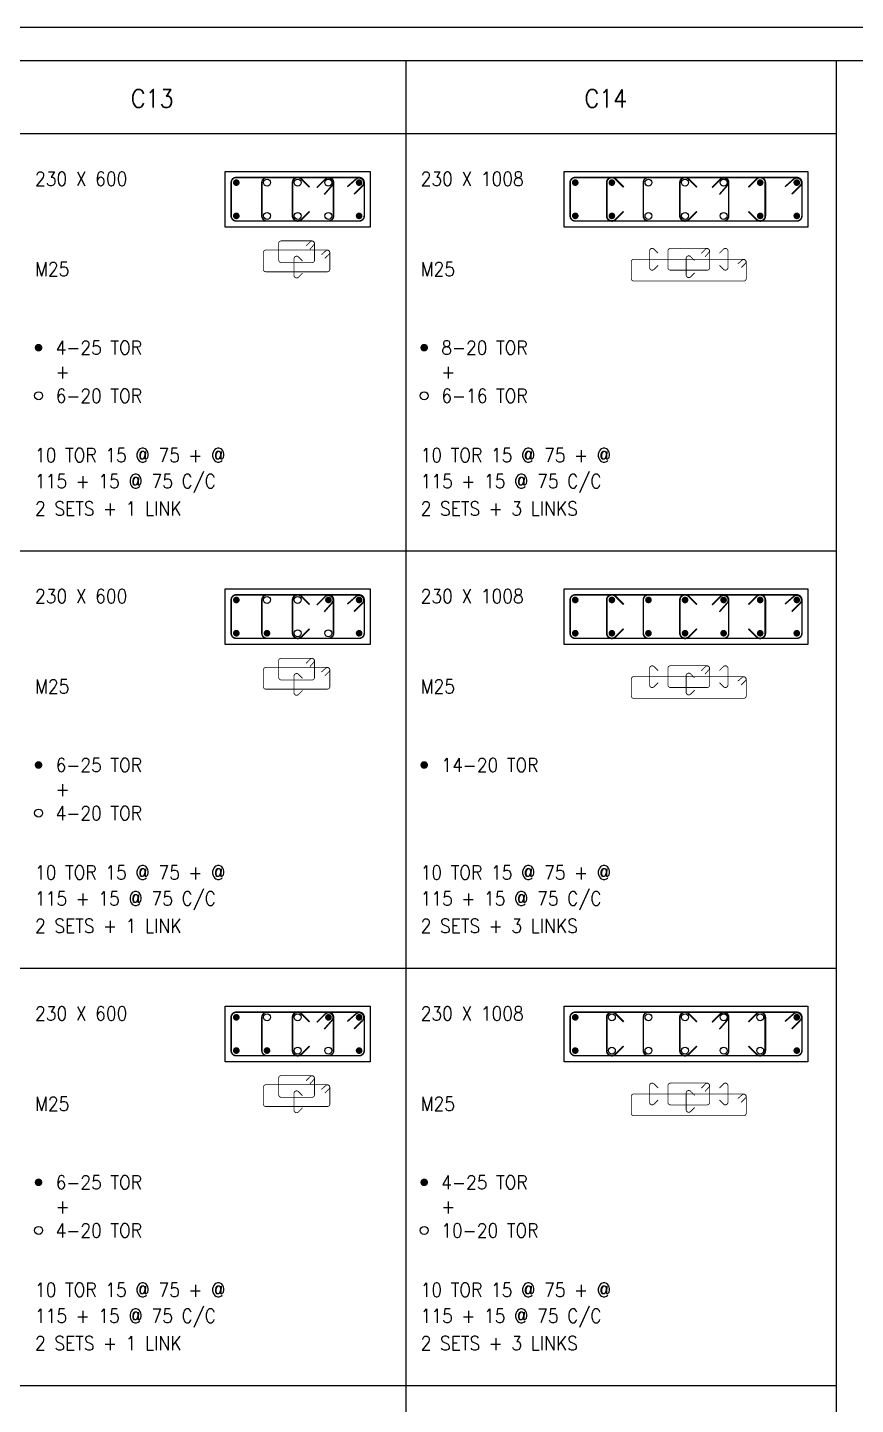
# Model space of a CAD drawing. Extents: x -200722 to 834823, y -494970 to 88783.
# Drawn here: x 234995 to 248681, y -141007 to -118243 of the extents above; entities that cross this region are included whole.
import ezdxf
from ezdxf.enums import TextEntityAlignment as Align

# ---------------------------------------------------------------- set-up
doc = ezdxf.new("R2010")
doc.units = 0
doc.header["$LTSCALE"] = 100
doc.header["$MEASUREMENT"] = 0
doc.layers.get('0').update_dxf_attribs({"linetype": 'CONTINUOUS'})
for name, color, linetype in [('5', 4, 'CONTINUOUS'), ('column', 240, 'CONTINUOUS'), ('STEEL', 6, 'CONTINUOUS'), ('TEXT', 2, 'CONTINUOUS')]:
    doc.layers.add(name, color=color, linetype=linetype)
doc.layers.add('9_PRINT BOUNDARY_NON PRINT', color=32, linetype='CONTINUOUS', plot=False)
doc.layers.add('9_TITLE TEXT', color=7, linetype='CONTINUOUS', lineweight=20)
doc.layers.add('g-dim', color=6, linetype='CONTINUOUS', lineweight=9)
doc.styles.add('ROMANS', font='romans.shx')

msp = doc.modelspace()

# ---------------------------------------------------------------- linework, layer by layer
at = {"color": 18, "true_color": 0x000000}
msp.add_lwpolyline([(223222.7, -183032.7), (314632.7, -183032.7), (314632.7, -118792.7), (223222.7, -118792.7)], close=True, dxfattribs=at)
at = {"layer": '5', "color": 7, "lineweight": -2}
for p, q in [((241253.5, -168292.7), (241253.5, -118792.7)), ((248369.4, -183032.7), (248369.4, -118792.7)), ((223222.7, -119992.7), (248369.4, -119992.7)), ((223222.7, -126892.7), (248369.4, -126892.7)), ((223222.7, -133792.7), (248369.4, -133792.7)), ((223222.7, -140692.7), (248369.4, -140692.7))]:
    msp.add_line(p, q, dxfattribs=at)
at = {"layer": '9_PRINT BOUNDARY_NON PRINT', "color": 18, "true_color": 0x000000}
msp.add_lwpolyline([(222672.7, -183582.7), (315182.7, -183582.7), (315182.7, -118242.7), (222672.7, -118242.7)], close=True, dxfattribs=at)
at = {"layer": '9_TITLE TEXT', "color": 18, "true_color": 0x000000}
msp.add_lwpolyline([(314632.7, -118792.7), (223222.7, -118792.7), (223222.7, -183032.7), (314632.7, -183032.7)], dxfattribs=at)
at = {"layer": 'column', "color": 4, "linetype": 'Continuous'}
for points in [[(238261.4, -120621.6), (240661.4, -120621.6), (240661.4, -121541.6), (238261.4, -121541.6), (238261.4, -120621.6)], [(243864.2, -120621.6), (247896.2, -120621.6), (247896.2, -121541.6), (243864.2, -121541.6), (243864.2, -120621.6)], [(238261.4, -127521.6), (240661.4, -127521.6), (240661.4, -128441.6), (238261.4, -128441.6), (238261.4, -127521.6)], [(243864.2, -127521.6), (247896.2, -127521.6), (247896.2, -128441.6), (243864.2, -128441.6), (243864.2, -127521.6)], [(238261.4, -134421.6), (240661.4, -134421.6), (240661.4, -135341.6), (238261.4, -135341.6), (238261.4, -134421.6)], [(243864.2, -134421.6), (247896.2, -134421.6), (247896.2, -135341.6), (243864.2, -135341.6), (243864.2, -134421.6)]]:
    msp.add_lwpolyline(points, dxfattribs=at)
at = {"layer": 'g-dim', "color": 62, "lineweight": -2}
for points, const_width in [([(238868.9, -121356.6), (238868.9, -120806.6, -0.4142136), (238953.9, -120721.6), (239968.9, -120721.6, -0.4142136), (240053.9, -120806.6), (240053.9, -121356.6, -0.4142136), (239968.9, -121441.6), (238953.9, -121441.6, -0.4142136)], 25), ([(245174.2, -121356.6), (245174.2, -120806.6, -0.4142136), (245259.2, -120721.6), (246501.2, -120721.6, -0.4142136), (246586.2, -120806.6), (246586.2, -121356.6, -0.4142136), (246501.2, -121441.6), (245259.2, -121441.6, -0.4142136)], 25), ([(239146.7, -122087), (239146.7, -121812, -0.4142136), (239189.2, -121769.5), (239696.7, -121769.5, -0.4142136), (239739.2, -121812), (239739.2, -122087, -0.4142136), (239696.7, -122129.5), (239189.2, -122129.5, -0.4142136)], 12.5), ([(245580.6, -122211.8), (245580.6, -121936.8, -0.4142136), (245623.1, -121894.3), (246228.1, -121894.3, -0.4142136), (246270.6, -121936.8), (246270.6, -122211.8, -0.4142136), (246228.1, -122254.3), (245623.1, -122254.3, -0.4142136)], 12.5), ([(238868.9, -128256.6), (238868.9, -127706.6, -0.4142136), (238953.9, -127621.6), (239968.9, -127621.6, -0.4142136), (240053.9, -127706.6), (240053.9, -128256.6, -0.4142136), (239968.9, -128341.6), (238953.9, -128341.6, -0.4142136)], 25), ([(245174.2, -128256.6), (245174.2, -127706.6, -0.4142136), (245259.2, -127621.6), (246501.2, -127621.6, -0.4142136), (246586.2, -127706.6), (246586.2, -128256.6, -0.4142136), (246501.2, -128341.6), (245259.2, -128341.6, -0.4142136)], 25), ([(239146.7, -128987), (239146.7, -128712, -0.4142136), (239189.2, -128669.5), (239696.7, -128669.5, -0.4142136), (239739.2, -128712), (239739.2, -128987, -0.4142136), (239696.7, -129029.5), (239189.2, -129029.5, -0.4142136)], 12.5), ([(245580.6, -129111.8), (245580.6, -128836.8, -0.4142136), (245623.1, -128794.3), (246228.1, -128794.3, -0.4142136), (246270.6, -128836.8), (246270.6, -129111.8, -0.4142136), (246228.1, -129154.3), (245623.1, -129154.3, -0.4142136)], 12.5), ([(238868.9, -135156.6), (238868.9, -134606.6, -0.4142136), (238953.9, -134521.6), (239968.9, -134521.6, -0.4142136), (240053.9, -134606.6), (240053.9, -135156.6, -0.4142136), (239968.9, -135241.6), (238953.9, -135241.6, -0.4142136)], 25), ([(245174.2, -135156.6), (245174.2, -134606.6, -0.4142136), (245259.2, -134521.6), (246501.2, -134521.6, -0.4142136), (246586.2, -134606.6), (246586.2, -135156.6, -0.4142136), (246501.2, -135241.6), (245259.2, -135241.6, -0.4142136)], 25), ([(239146.7, -135887), (239146.7, -135612, -0.4142136), (239189.2, -135569.5), (239696.7, -135569.5, -0.4142136), (239739.2, -135612), (239739.2, -135887, -0.4142136), (239696.7, -135929.5), (239189.2, -135929.5, -0.4142136)], 12.5), ([(245580.6, -136011.8), (245580.6, -135736.8, -0.4142136), (245623.1, -135694.3), (246228.1, -135694.3, -0.4142136), (246270.6, -135736.8), (246270.6, -136011.8, -0.4142136), (246228.1, -136054.3), (245623.1, -136054.3, -0.4142136)], 12.5)]:
    msp.add_lwpolyline(points, format="xyb", close=True, dxfattribs=dict(at, const_width=const_width))
for points, const_width in [([(239778, -120889.8), (239918.7, -120747.7, -0.9275277), (240027.3, -120857.3), (239900, -121002.3)], 25), ([(246310.3, -120889.8), (246451, -120747.7, -0.9275277), (246559.6, -120857.3), (246432.3, -121002.3)], 25), ([(239601.3, -121853.6), (239671.6, -121782.5, -0.9275277), (239725.9, -121837.3), (239662.3, -121909.8)], 12.5), ([(246132.6, -121978.4), (246203, -121907.3, -0.9275277), (246257.3, -121962.1), (246193.6, -122034.7)], 12.5), ([(239778, -127789.8), (239918.7, -127647.7, -0.9275277), (240027.3, -127757.3), (239900, -127902.3)], 25), ([(246310.3, -127789.8), (246451, -127647.7, -0.9275277), (246559.6, -127757.3), (246432.3, -127902.3)], 25), ([(239601.3, -128753.6), (239671.6, -128682.5, -0.9275277), (239725.9, -128737.3), (239662.3, -128809.8)], 12.5), ([(246132.6, -128878.4), (246203, -128807.3, -0.9275277), (246257.3, -128862.1), (246193.6, -128934.7)], 12.5), ([(239778, -134689.8), (239918.7, -134547.7, -0.9275277), (240027.3, -134657.3), (239900, -134802.3)], 25), ([(246310.3, -134689.8), (246451, -134547.7, -0.9275277), (246559.6, -134657.3), (246432.3, -134802.3)], 25), ([(239601.3, -135653.6), (239671.6, -135582.5, -0.9275277), (239725.9, -135637.3), (239662.3, -135709.8)], 12.5), ([(246132.6, -135778.4), (246203, -135707.3, -0.9275277), (246257.3, -135762.1), (246193.6, -135834.7)], 12.5)]:
    msp.add_lwpolyline(points, format="xyb", dxfattribs=dict(at, const_width=const_width))
at = {"layer": 'STEEL', "color": 18, "true_color": 0x000000}
for points, const_width in [([(238446.4, -120721.6), (240476.4, -120721.6, -0.4142136), (240561.4, -120806.6), (240561.4, -121356.6, -0.4142136), (240476.4, -121441.6), (238446.4, -121441.6, -0.4142136), (238361.4, -121356.6), (238361.4, -120806.6, -0.4142136)], 25), ([(247711.2, -120721.6), (244049.2, -120721.6, 0.4142136), (243964.2, -120806.6), (243964.2, -121356.6, 0.4142136), (244049.2, -121441.6), (247711.2, -121441.6, 0.4142136), (247796.2, -121356.6), (247796.2, -120806.6, 0.4142136)], 25), ([(238935.5, -121921.3), (239950.5, -121921.3, -0.4142136), (239993, -121963.8), (239993, -122238.8, -0.4142136), (239950.5, -122281.3), (238935.5, -122281.3, -0.4142136), (238893, -122238.8), (238893, -121963.8, -0.4142136)], 12.5), ([(246833.1, -122074.3), (245018.1, -122074.3, 0.4142136), (244975.6, -122116.8), (244975.6, -122391.8, 0.4142136), (245018.1, -122434.3), (246833.1, -122434.3, 0.4142136), (246875.6, -122391.8), (246875.6, -122116.8, 0.4142136)], 12.5), ([(235146.1, -123535.2, 1), (235208.6, -123535.2, 1)], 62.5), ([(241520.9, -123535.2, 1), (241583.4, -123535.2, 1)], 62.5), ([(238446.4, -127621.6), (240476.4, -127621.6, -0.4142136), (240561.4, -127706.6), (240561.4, -128256.6, -0.4142136), (240476.4, -128341.6), (238446.4, -128341.6, -0.4142136), (238361.4, -128256.6), (238361.4, -127706.6, -0.4142136)], 25), ([(247711.2, -127621.6), (244049.2, -127621.6, 0.4142136), (243964.2, -127706.6), (243964.2, -128256.6, 0.4142136), (244049.2, -128341.6), (247711.2, -128341.6, 0.4142136), (247796.2, -128256.6), (247796.2, -127706.6, 0.4142136)], 25), ([(238935.5, -128821.3), (239950.5, -128821.3, -0.4142136), (239993, -128863.8), (239993, -129138.8, -0.4142136), (239950.5, -129181.3), (238935.5, -129181.3, -0.4142136), (238893, -129138.8), (238893, -128863.8, -0.4142136)], 12.5), ([(246833.1, -128974.3), (245018.1, -128974.3, 0.4142136), (244975.6, -129016.8), (244975.6, -129291.8, 0.4142136), (245018.1, -129334.3), (246833.1, -129334.3, 0.4142136), (246875.6, -129291.8), (246875.6, -129016.8, 0.4142136)], 12.5), ([(235146.1, -130435.2, 1), (235208.6, -130435.2, 1)], 62.5), ([(241520.9, -130435.2, 1), (241583.4, -130435.2, 1)], 62.5), ([(238446.4, -134521.6), (240476.4, -134521.6, -0.4142136), (240561.4, -134606.6), (240561.4, -135156.6, -0.4142136), (240476.4, -135241.6), (238446.4, -135241.6, -0.4142136), (238361.4, -135156.6), (238361.4, -134606.6, -0.4142136)], 25), ([(247711.2, -134521.6), (244049.2, -134521.6, 0.4142136), (243964.2, -134606.6), (243964.2, -135156.6, 0.4142136), (244049.2, -135241.6), (247711.2, -135241.6, 0.4142136), (247796.2, -135156.6), (247796.2, -134606.6, 0.4142136)], 25), ([(238935.5, -135721.3), (239950.5, -135721.3, -0.4142136), (239993, -135763.8), (239993, -136038.8, -0.4142136), (239950.5, -136081.3), (238935.5, -136081.3, -0.4142136), (238893, -136038.8), (238893, -135763.8, -0.4142136)], 12.5), ([(246833.1, -135874.3), (245018.1, -135874.3, 0.4142136), (244975.6, -135916.8), (244975.6, -136191.8, 0.4142136), (245018.1, -136234.3), (246833.1, -136234.3, 0.4142136), (246875.6, -136191.8), (246875.6, -135916.8, 0.4142136)], 12.5), ([(235146.1, -137335.2, 1), (235208.6, -137335.2, 1)], 62.5), ([(241520.9, -137335.2, 1), (241583.4, -137335.2, 1)], 62.5)]:
    msp.add_lwpolyline(points, format="xyb", close=True, dxfattribs=dict(at, const_width=const_width))
at = {"layer": 'STEEL', "color": 18, "linetype": 'Continuous', "true_color": 0x000000, "const_width": 55}
for points in [[(238446.4, -120779.1, -1), (238446.4, -120834.1, -1)], [(240476.4, -120779.1, 1), (240476.4, -120834.1, 1)], [(244049.2, -120779.1, -1), (244049.2, -120834.1, -1)], [(244654.2, -120779.1, 1), (244654.2, -120834.1, 1)], [(247106.2, -120779.1, 1), (247106.2, -120834.1, 1)], [(247711.2, -120779.1, 1), (247711.2, -120834.1, 1)], [(238446.4, -121384.1, 1), (238446.4, -121329.1, 1)], [(240476.4, -121384.1, -1), (240476.4, -121329.1, -1)], [(244049.2, -121384.1, 1), (244049.2, -121329.1, 1)], [(244654.2, -121384.1, -1), (244654.2, -121329.1, -1)], [(247106.2, -121384.1, -1), (247106.2, -121329.1, -1)], [(247711.2, -121384.1, -1), (247711.2, -121329.1, -1)], [(238446.4, -127679.1, -1), (238446.4, -127734.1, -1)], [(239968.9, -127679.1, 1), (239968.9, -127734.1, 1)], [(240476.4, -127679.1, 1), (240476.4, -127734.1, 1)], [(244049.2, -127679.1, -1), (244049.2, -127734.1, -1)], [(244654.2, -127679.1, 1), (244654.2, -127734.1, 1)], [(245259.2, -127679.1, 1), (245259.2, -127734.1, 1)], [(245864.2, -127679.1, 1), (245864.2, -127734.1, 1)], [(246501.2, -127679.1, 1), (246501.2, -127734.1, 1)], [(247106.2, -127679.1, 1), (247106.2, -127734.1, 1)], [(247711.2, -127679.1, 1), (247711.2, -127734.1, 1)], [(238446.4, -128284.1, 1), (238446.4, -128229.1, 1)], [(238953.9, -128284.1, -1), (238953.9, -128229.1, -1)], [(240476.4, -128284.1, -1), (240476.4, -128229.1, -1)], [(244049.2, -128284.1, 1), (244049.2, -128229.1, 1)], [(244654.2, -128284.1, -1), (244654.2, -128229.1, -1)], [(245259.2, -128284.1, -1), (245259.2, -128229.1, -1)], [(245864.2, -128284.1, -1), (245864.2, -128229.1, -1)], [(246501.2, -128284.1, -1), (246501.2, -128229.1, -1)], [(247106.2, -128284.1, -1), (247106.2, -128229.1, -1)], [(247711.2, -128284.1, -1), (247711.2, -128229.1, -1)], [(238446.4, -134579.1, -1), (238446.4, -134634.1, -1)], [(239968.9, -134579.1, 1), (239968.9, -134634.1, 1)], [(240476.4, -134579.1, 1), (240476.4, -134634.1, 1)], [(244049.2, -134579.1, -1), (244049.2, -134634.1, -1)], [(247711.2, -134579.1, 1), (247711.2, -134634.1, 1)], [(238446.4, -135184.1, 1), (238446.4, -135129.1, 1)], [(238953.9, -135184.1, -1), (238953.9, -135129.1, -1)], [(240476.4, -135184.1, -1), (240476.4, -135129.1, -1)], [(244049.2, -135184.1, 1), (244049.2, -135129.1, 1)], [(247711.2, -135184.1, -1), (247711.2, -135129.1, -1)]]:
    msp.add_lwpolyline(points, format="xyb", close=True, dxfattribs=at)
at = {"layer": 'STEEL', "color": 40}
for points in [[(239656.5, -120881.5, 28, 28, 0), (239521.5, -120746.5, 28, 28, 0.6681786), (239376.4, -120806.6, 28, 28, 0), (239376.4, -121356.6, 28, 28, 0.6681786), (239521.5, -121416.7, 28, 28, 0), (239656.5, -121281.6, 0, 0, 0)], [(244849.4, -120881.5, 28, 28, 0), (244714.3, -120746.5, 28, 28, 0.6681786), (244569.2, -120806.6, 28, 28, 0), (244569.2, -121356.6, 28, 28, 0.6681786), (244714.3, -121416.7, 28, 28, 0), (244849.4, -121281.6, 0, 0, 0)], [(246059.4, -120881.5, 28, 28, 0), (245924.3, -120746.5, 28, 28, 0.6681786), (245779.2, -120806.6, 28, 28, 0), (245779.2, -121356.6, 28, 28, 0.6681786), (245924.3, -121416.7, 28, 28, 0), (246059.4, -121281.6, 0, 0, 0)], [(246911, -120881.5, 28, 28, 0), (247046.1, -120746.5, 28, 28, -0.6681786), (247191.2, -120806.6, 28, 28, 0), (247191.2, -121356.6, 28, 28, -0.6681786), (247046.1, -121416.7, 28, 28, 0), (246911, -121281.6, 0, 0, 0)], [(239540.5, -122102.6, 14, 14, 0), (239473, -122035, 14, 14, 0.6681786), (239400.5, -122065.1, 14, 14, 0), (239400.5, -122340.1, 14, 14, 0.6681786), (239473, -122370.2, 14, 14, 0), (239540.5, -122302.6, 0, 0, 0)], [(245418.1, -121974.3, 14, 14, 0), (245350.6, -121906.7, 14, 14, 0.6681786), (245278.1, -121936.8, 14, 14, 0), (245278.1, -122211.8, 14, 14, 0.6681786), (245350.6, -122241.8, 14, 14, 0), (245418.1, -122174.3, 0, 0, 0)], [(246023.1, -122096.6, 14, 14, 0), (245955.6, -122029.1, 14, 14, 0.6681786), (245883.1, -122059.1, 14, 14, 0), (245883.1, -122334.1, 14, 14, 0.6681786), (245955.6, -122364.2, 14, 14, 0), (246023.1, -122296.6, 0, 0, 0)], [(246433, -121974.3, 14, 14, 0), (246500.5, -121906.7, 14, 14, -0.6681786), (246573.1, -121936.8, 14, 14, 0), (246573.1, -122211.8, 14, 14, -0.6681786), (246500.5, -122241.8, 14, 14, 0), (246433, -122174.3, 0, 0, 0)], [(239656.5, -127781.5, 28, 28, 0), (239521.5, -127646.5, 28, 28, 0.6681786), (239376.4, -127706.6, 28, 28, 0), (239376.4, -128256.6, 28, 28, 0.6681786), (239521.5, -128316.7, 28, 28, 0), (239656.5, -128181.6, 0, 0, 0)], [(244849.4, -127781.5, 28, 28, 0), (244714.3, -127646.5, 28, 28, 0.6681786), (244569.2, -127706.6, 28, 28, 0), (244569.2, -128256.6, 28, 28, 0.6681786), (244714.3, -128316.7, 28, 28, 0), (244849.4, -128181.6, 0, 0, 0)], [(246059.4, -127781.5, 28, 28, 0), (245924.3, -127646.5, 28, 28, 0.6681786), (245779.2, -127706.6, 28, 28, 0), (245779.2, -128256.6, 28, 28, 0.6681786), (245924.3, -128316.7, 28, 28, 0), (246059.4, -128181.6, 0, 0, 0)], [(246911, -127781.5, 28, 28, 0), (247046.1, -127646.5, 28, 28, -0.6681786), (247191.2, -127706.6, 28, 28, 0), (247191.2, -128256.6, 28, 28, -0.6681786), (247046.1, -128316.7, 28, 28, 0), (246911, -128181.6, 0, 0, 0)], [(245418.1, -128874.3, 14, 14, 0), (245350.6, -128806.7, 14, 14, 0.6681786), (245278.1, -128836.8, 14, 14, 0), (245278.1, -129111.8, 14, 14, 0.6681786), (245350.6, -129141.8, 14, 14, 0), (245418.1, -129074.3, 0, 0, 0)], [(246433, -128874.3, 14, 14, 0), (246500.5, -128806.7, 14, 14, -0.6681786), (246573.1, -128836.8, 14, 14, 0), (246573.1, -129111.8, 14, 14, -0.6681786), (246500.5, -129141.8, 14, 14, 0), (246433, -129074.3, 0, 0, 0)], [(239540.5, -129002.6, 14, 14, 0), (239473, -128935, 14, 14, 0.6681786), (239400.5, -128965.1, 14, 14, 0), (239400.5, -129240.1, 14, 14, 0.6681786), (239473, -129270.2, 14, 14, 0), (239540.5, -129202.6, 0, 0, 0)], [(246023.1, -128996.6, 14, 14, 0), (245955.6, -128929.1, 14, 14, 0.6681786), (245883.1, -128959.1, 14, 14, 0), (245883.1, -129234.1, 14, 14, 0.6681786), (245955.6, -129264.2, 14, 14, 0), (246023.1, -129196.6, 0, 0, 0)], [(239656.5, -134681.5, 28, 28, 0), (239521.5, -134546.5, 28, 28, 0.6681786), (239376.4, -134606.6, 28, 28, 0), (239376.4, -135156.6, 28, 28, 0.6681786), (239521.5, -135216.7, 28, 28, 0), (239656.5, -135081.6, 0, 0, 0)], [(244849.4, -134681.5, 28, 28, 0), (244714.3, -134546.5, 28, 28, 0.6681786), (244569.2, -134606.6, 28, 28, 0), (244569.2, -135156.6, 28, 28, 0.6681786), (244714.3, -135216.7, 28, 28, 0), (244849.4, -135081.6, 0, 0, 0)], [(246059.4, -134681.5, 28, 28, 0), (245924.3, -134546.5, 28, 28, 0.6681786), (245779.2, -134606.6, 28, 28, 0), (245779.2, -135156.6, 28, 28, 0.6681786), (245924.3, -135216.7, 28, 28, 0), (246059.4, -135081.6, 0, 0, 0)], [(246911, -134681.5, 28, 28, 0), (247046.1, -134546.5, 28, 28, -0.6681786), (247191.2, -134606.6, 28, 28, 0), (247191.2, -135156.6, 28, 28, -0.6681786), (247046.1, -135216.7, 28, 28, 0), (246911, -135081.6, 0, 0, 0)], [(239540.5, -135902.6, 14, 14, 0), (239473, -135835, 14, 14, 0.6681786), (239400.5, -135865.1, 14, 14, 0), (239400.5, -136140.1, 14, 14, 0.6681786), (239473, -136170.2, 14, 14, 0), (239540.5, -136102.6, 0, 0, 0)], [(245418.1, -135774.3, 14, 14, 0), (245350.6, -135706.7, 14, 14, 0.6681786), (245278.1, -135736.8, 14, 14, 0), (245278.1, -136011.8, 14, 14, 0.6681786), (245350.6, -136041.8, 14, 14, 0), (245418.1, -135974.3, 0, 0, 0)], [(246023.1, -135896.6, 14, 14, 0), (245955.6, -135829.1, 14, 14, 0.6681786), (245883.1, -135859.1, 14, 14, 0), (245883.1, -136134.1, 14, 14, 0.6681786), (245955.6, -136164.2, 14, 14, 0), (246023.1, -136096.6, 0, 0, 0)], [(246433, -135774.3, 14, 14, 0), (246500.5, -135706.7, 14, 14, -0.6681786), (246573.1, -135736.8, 14, 14, 0), (246573.1, -136011.8, 14, 14, -0.6681786), (246500.5, -136041.8, 14, 14, 0), (246433, -135974.3, 0, 0, 0)]]:
    msp.add_lwpolyline(points, format="xyseb", dxfattribs=at)
at = {"layer": 'STEEL', "color": 18, "true_color": 0x000000}
for points, const_width in [([(240393.2, -120997.5), (240535.3, -120856.8, 0.9275277), (240425.7, -120748.2), (240280.6, -120875.5)], 25), ([(247628, -120997.5), (247770.1, -120856.8, 0.9275277), (247660.5, -120748.1), (247515.5, -120875.5)], 25), ([(239908.9, -122059.3), (239979.9, -121988.9, 0.9275277), (239925.1, -121934.6), (239852.6, -121998.3)], 12.5), ([(246791.5, -122212.2), (246862.5, -122141.9, 0.9275277), (246807.7, -122087.6), (246735.2, -122151.2)], 12.5), ([(240393.2, -127897.5), (240535.3, -127756.8, 0.9275277), (240425.7, -127648.2), (240280.6, -127775.5)], 25), ([(247628, -127897.5), (247770.1, -127756.8, 0.9275277), (247660.5, -127648.1), (247515.5, -127775.5)], 25), ([(239908.9, -128959.3), (239979.9, -128888.9, 0.9275277), (239925.1, -128834.6), (239852.6, -128898.3)], 12.5), ([(246791.5, -129112.2), (246862.5, -129041.9, 0.9275277), (246807.7, -128987.6), (246735.2, -129051.2)], 12.5), ([(240393.2, -134797.5), (240535.3, -134656.8, 0.9275277), (240425.7, -134548.2), (240280.6, -134675.5)], 25), ([(247628, -134797.5), (247770.1, -134656.8, 0.9275277), (247660.5, -134548.1), (247515.5, -134675.5)], 25), ([(239908.9, -135859.3), (239979.9, -135788.9, 0.9275277), (239925.1, -135734.6), (239852.6, -135798.3)], 12.5), ([(246791.5, -136012.2), (246862.5, -135941.9, 0.9275277), (246807.7, -135887.6), (246735.2, -135951.2)], 12.5)]:
    msp.add_lwpolyline(points, format="xyb", dxfattribs=dict(at, const_width=const_width))
at = {"layer": 'STEEL', "color": 0}
for centre, radius in [((238953.9, -120806.6), 57), ((239461.4, -120806.6), 57), ((239968.9, -120806.6), 57), ((245259.2, -120806.6), 57), ((245864.2, -120806.6), 57), ((246501.2, -120806.6), 57), ((238953.9, -121356.6), 57), ((239461.4, -121356.6), 57), ((239968.9, -121356.6), 57), ((245259.2, -121356.6), 57), ((245864.2, -121356.6), 57), ((246501.2, -121356.6), 57), ((235177.3, -124330.1), 65.3), ((241552.1, -124330.1), 65.3), ((238953.9, -127706.6), 57), ((239461.4, -127706.6), 57), ((239461.4, -128256.6), 57), ((239968.9, -128256.6), 57), ((235177.3, -131230.1), 65.3), ((238953.9, -134606.6), 57), ((239461.4, -134606.6), 57), ((244654.2, -134606.6), 57), ((245259.2, -134606.6), 57), ((245864.2, -134606.6), 57), ((246501.2, -134606.6), 57), ((247106.2, -134606.6), 57), ((239461.4, -135156.6), 57), ((239968.9, -135156.6), 57), ((244654.2, -135156.6), 57), ((245259.2, -135156.6), 57), ((245864.2, -135156.6), 57), ((246501.2, -135156.6), 57), ((247106.2, -135156.6), 57), ((235177.3, -138130.1), 65.3), ((241552.1, -138130.1), 65.3)]:
    msp.add_circle(centre, radius, dxfattribs=at)

# ---------------------------------------------------------------- texts
at = {"layer": 'TEXT', "color": 18, "ltscale": 5, "true_color": 0x000000, "style": 'ROMANS', "width": 0.9}
for s, p in [('C13', (237056.2, -119415.2)), ('C14', (244555.4, -119415.2))]:
    msp.add_text(s, height=300, dxfattribs=at).set_placement(p, align=Align.MIDDLE)
for s, p in [('230 X 600', (235118.9, -120742.7)), ('230 X 1008', (241493.7, -120742.7)), ('M25', (235118.9, -122237.7)), ('M25', (241493.7, -122237.7)), ('4-25 TOR', (235460.5, -123535.2)), ('8-20 TOR', (241835.4, -123535.2)), ('+', (235460.5, -123932.7)), ('+', (241835.4, -123932.7)), ('6-20 TOR', (235460.5, -124330.1)), ('6-16 TOR', (241835.4, -124330.1)), ('10 TOR 15 @ 75 + @ ', (235118.9, -125312.7)), ('10 TOR 15 @ 75 + @ ', (241493.7, -125312.7)), ('115 + 15 @ 75 C/C', (235118.9, -125742.3)), ('115 + 15 @ 75 C/C', (241493.7, -125742.3)), ('2 SETS + 1 LINK', (235118.9, -126192.8)), ('2 SETS + 3 LINKS', (241493.7, -126192.8)), ('230 X 600', (235118.9, -127642.7)), ('230 X 1008', (241493.7, -127642.7)), ('M25', (235118.9, -129137.7)), ('M25', (241493.7, -129137.7)), ('6-25 TOR', (235460.5, -130435.2)), ('14-20 TOR', (241835.4, -130435.2)), ('+', (235460.5, -130832.7)), ('4-20 TOR', (235460.5, -131230.1)), ('10 TOR 15 @ 75 + @ ', (235118.9, -132212.7)), ('10 TOR 15 @ 75 + @ ', (241493.7, -132212.7)), ('115 + 15 @ 75 C/C', (235118.9, -132642.3)), ('115 + 15 @ 75 C/C', (241493.7, -132642.3)), ('2 SETS + 1 LINK', (235118.9, -133092.8)), ('2 SETS + 3 LINKS', (241493.7, -133092.8)), ('230 X 600', (235118.9, -134542.7)), ('230 X 1008', (241493.7, -134542.7)), ('M25', (235118.9, -136037.7)), ('M25', (241493.7, -136037.7)), ('6-25 TOR', (235460.5, -137335.2)), ('4-25 TOR', (241835.4, -137335.2)), ('+', (235460.5, -137732.7)), ('+', (241835.4, -137732.7)), ('4-20 TOR', (235460.5, -138130.1)), ('10-20 TOR', (241835.4, -138130.1)), ('10 TOR 15 @ 75 + @ ', (235118.9, -139112.7)), ('10 TOR 15 @ 75 + @ ', (241493.7, -139112.7)), ('115 + 15 @ 75 C/C', (235118.9, -139542.3)), ('115 + 15 @ 75 C/C', (241493.7, -139542.3)), ('2 SETS + 1 LINK', (235118.9, -139992.8)), ('2 SETS + 3 LINKS', (241493.7, -139992.8))]:
    msp.add_text(s, height=230, dxfattribs=at).set_placement(p, align=Align.MIDDLE_LEFT)

doc.saveas('drawing.dxf')
